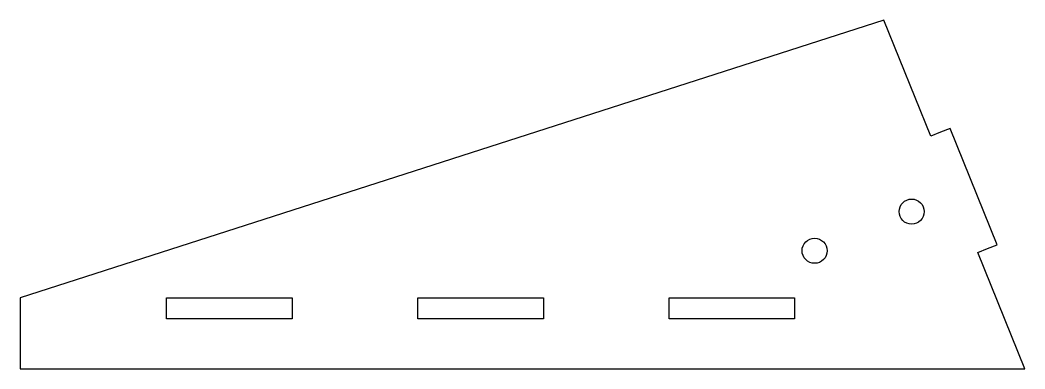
# Model space of a CAD drawing. Header units: millimetres. Extents: x -120 to 120, y 141 to 224.
import ezdxf

# ---------------------------------------------------------------- set-up
doc = ezdxf.new("R2010")
doc.units = ezdxf.units.MM
doc.header["$MEASUREMENT"] = 0

msp = doc.modelspace()

# ---------------------------------------------------------------- linework, layer by layer
for points in [[(97.52, 196.63), (86.3, 224.38), (-120, 158), (-120, 141.03), (99.83, 141), (119.99, 141), (108.75, 168.81), (111.07, 169.75), (113.39, 170.69), (102.15, 198.5), (99.83, 197.57)], [(-85, 153), (-85, 158), (-55, 158), (-55, 153)], [(-25, 158), (5, 158), (5, 153), (-25, 153)], [(65, 153), (35, 153), (35, 158), (65, 158)]]:
    msp.add_lwpolyline(points, close=True)
for centre in [(92.94, 178.6), (69.76, 169.24)]:
    msp.add_circle(centre, 3)

doc.saveas('drawing.dxf')
